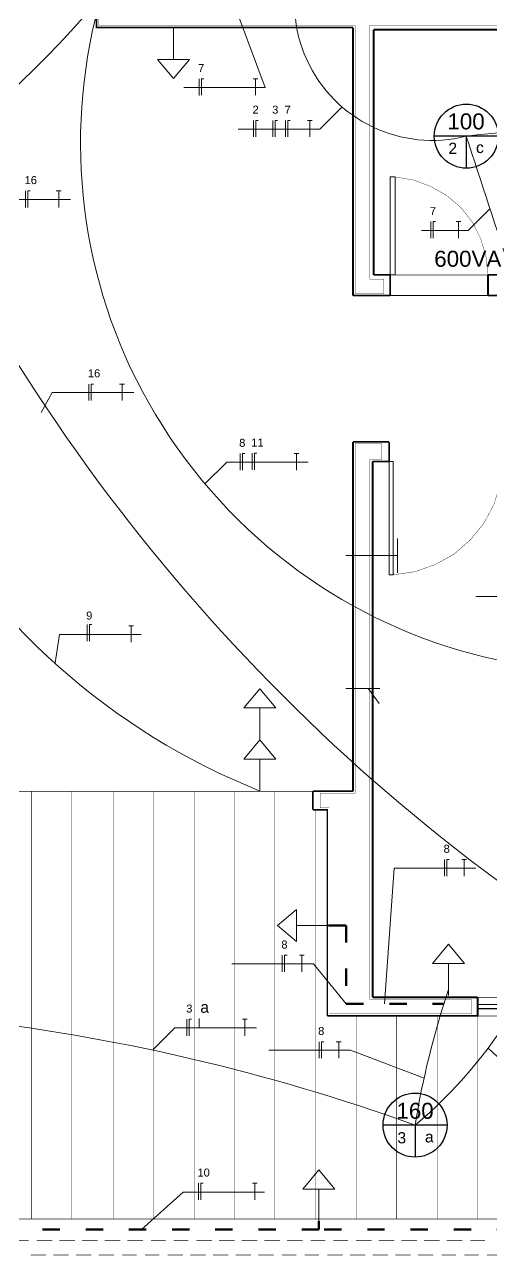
# Model space of a CAD drawing. Header units: millimetres. Extents: x 2082 to 2109.3, y 1288.2 to 1299.8.
# Drawn here: x 2088.39 to 2091.31, y 1288.25 to 1295.93 of the extents above; entities that cross this region are included whole.
import ezdxf

# ---------------------------------------------------------------- set-up
doc = ezdxf.new("R2010")
doc.units = ezdxf.units.MM
doc.header["$LTSCALE"] = 0.009
doc.linetypes.add('atContinuous2', pattern=[0])
doc.linetypes.add('Parede', pattern=[30, 12, -18])
doc.layers.get('0').update_dxf_attribs({"color": 255, "lineweight": 5})
for name, color, linetype, lineweight in [('Circuitos', 30, 'Continuous', 5), ('Dados', 2, 'Continuous', 30), ('Dutos_Parede', 130, 'Parede', 5), ('Dutos_Teto', 150, 'Continuous', 5), ('Iluminação', 3, 'Continuous', 30), ('Tomadas', 10, 'Continuous', 5)]:
    doc.layers.add(name, color=color, linetype=linetype, lineweight=lineweight)
doc.styles.get("Standard").update_dxf_attribs({"font": 'Arial'})

msp = doc.modelspace()

# ---------------------------------------------------------------- linework, layer by layer
at = {"color": 0, "linetype": 'atContinuous2'}
for p, q in [((2090.679544, 1294.982277), (2090.679544, 1294.370599)), ((2090.679544, 1294.982277), (2090.711737, 1294.982277)), ((2090.679544, 1294.982277), (2090.679544, 1294.370599)), ((2090.679544, 1294.982277), (2090.711737, 1294.982277)), ((2090.711737, 1294.370599), (2090.711737, 1294.982277)), ((2090.711737, 1294.370599), (2090.711737, 1294.982277)), ((2090.711737, 1294.370599), (2090.679544, 1294.370599)), ((2090.711737, 1294.370599), (2090.679544, 1294.370599)), ((2090.673105, 1293.20519), (2090.673105, 1292.496931)), ((2090.673105, 1293.20519), (2090.69886, 1293.20519)), ((2090.69886, 1292.496931), (2090.69886, 1293.20519)), ((2090.69886, 1292.496931), (2090.673105, 1292.496931))]:
    msp.add_line(p, q, dxfattribs=at)
at = {"color": 28}
for p, q in [((2090.725129, 1292.722964), (2090.725129, 1292.509258)), ((2090.725129, 1292.616709), (2090.402067, 1292.616709)), ((2090.615288, 1291.786512), (2090.402067, 1291.786512)), ((2090.543643, 1291.784121), (2090.6117, 1291.693378))]:
    msp.add_line(p, q, dxfattribs=at)
at = {"color": 0, "flags": 128}
for points, const_width in [([(2088.844508, 1296.044666), (2088.844508, 1295.915891), (2090.44775, 1295.915891)], 0.011364), ([(2088.844508, 1295.915891), (2088.844508, 1296.044666)], 0.011364), ([(2088.857386, 1295.928769), (2088.857386, 1296.018911)], 0.002273), ([(2088.857386, 1295.928769), (2090.460627, 1295.928769)], 0.002273), ([(2090.460627, 1295.928769), (2090.460627, 1294.254702)], 0.002273), ([(2090.550769, 1295.928769), (2090.550769, 1294.344844)], 0.002273), ([(2090.550769, 1295.928769), (2091.870707, 1295.928769)], 0.002273), ([(2090.44775, 1295.915891), (2090.44775, 1294.241824)], 0.011364), ([(2090.576524, 1295.903014), (2090.576524, 1294.370599)], 0.011364), ([(2090.576524, 1295.903014), (2091.844952, 1295.903014)], 0.011364), ([(2090.711737, 1294.982277), (2090.827634, 1294.962961), (2090.930654, 1294.924329), (2091.033673, 1294.86638), (2091.123815, 1294.789115), (2091.194641, 1294.698973), (2091.246151, 1294.595954), (2091.278345, 1294.486496), (2091.291222, 1294.370599)], 0.002273), ([(2090.711737, 1294.982277), (2090.827634, 1294.962961), (2090.930654, 1294.924329), (2091.033673, 1294.86638), (2091.123815, 1294.789115), (2091.194641, 1294.698973), (2091.246151, 1294.595954), (2091.278345, 1294.486496), (2091.291222, 1294.370599)], 0.002273), ([(2090.640911, 1294.344844), (2090.550769, 1294.344844)], 0.002273), ([(2090.679544, 1294.370599), (2090.576524, 1294.370599)], 0.010302), ([(2090.679544, 1294.370599), (2090.576524, 1294.370599)], 0.010302), ([(2090.640911, 1294.344844), (2090.640911, 1294.254702)], 0.002273), ([(2090.679544, 1294.370599), (2090.679544, 1294.241824)], 0.011364), ([(2090.679544, 1294.370599), (2090.679544, 1294.241824)], 0.011364), ([(2091.291222, 1294.370599), (2090.679544, 1294.370599)], 0.004546), ([(2091.291222, 1294.370599), (2090.679544, 1294.370599)], 0.004546), ([(2091.291222, 1294.370599), (2091.291222, 1294.241824)], 0.011364), ([(2091.844952, 1294.370599), (2091.291222, 1294.370599)], 0.011364), ([(2091.291222, 1294.370599), (2091.291222, 1294.241824)], 0.011364), ([(2090.679544, 1294.241824), (2090.44775, 1294.241824)], 0.011364), ([(2090.640911, 1294.254702), (2090.460627, 1294.254702)], 0.002273), ([(2091.291222, 1294.241824), (2090.679544, 1294.241824)], 0.004546), ([(2091.291222, 1294.241824), (2090.679544, 1294.241824)], 0.004546), ([(2091.477945, 1294.241824), (2091.291222, 1294.241824)], 0.011364), ([(2090.673105, 1293.327526), (2090.44775, 1293.327526)], 0.011364), ([(2090.44775, 1293.327526), (2090.44775, 1291.1448)], 0.011364), ([(2090.460627, 1293.314649), (2090.460627, 1291.131923)], 0.002273), ([(2090.460627, 1293.314649), (2090.628034, 1293.314649)], 0.002273), ([(2090.673105, 1293.327526), (2090.673105, 1293.20519), (2090.570085, 1293.20519)], 0.010302), ([(2090.628034, 1293.314649), (2090.628034, 1293.218068)], 0.002273), ([(2090.673105, 1293.327526), (2090.673105, 1293.20519)], 0.011364), ([(2090.550769, 1293.218068), (2090.550769, 1289.844179)], 0.002273), ([(2090.550769, 1293.218068), (2090.628034, 1293.218068)], 0.002273), ([(2090.570085, 1293.20519), (2090.570085, 1289.857056)], 0.011364), ([(2090.570085, 1293.20519), (2090.673105, 1293.20519)], 0.010302), ([(2090.69886, 1292.496931), (2090.834073, 1292.516247), (2090.962847, 1292.561318), (2091.078744, 1292.625706), (2091.181764, 1292.715848), (2091.265467, 1292.818867), (2091.329854, 1292.941203), (2091.368487, 1293.069977), (2091.381364, 1293.20519)], 0.002273), ([(2087.485939, 1291.1448), (2090.19664, 1291.1448)], 0.004546), ([(2088.438869, 1288.472731), (2088.438869, 1291.1448)], 0.002273), ([(2088.689979, 1288.472731), (2088.689979, 1291.1448)], 0.002273), ([(2088.947528, 1288.472731), (2088.947528, 1291.1448)], 0.002273), ([(2089.198638, 1288.472731), (2089.198638, 1291.1448)], 0.002273), ([(2089.456187, 1288.472731), (2089.456187, 1291.1448)], 0.002273), ([(2089.707297, 1288.472731), (2089.707297, 1291.1448)], 0.002273), ([(2089.958407, 1288.472731), (2089.958407, 1291.1448)], 0.002273), ([(2090.19664, 1291.1448), (2090.44775, 1291.1448)], 0.011364), ([(2090.19664, 1291.1448), (2090.19664, 1291.028903)], 0.011364), ([(2090.241711, 1291.131923), (2090.460627, 1291.131923)], 0.002273), ([(2090.241711, 1291.131923), (2090.241711, 1291.04178)], 0.002273), ([(2090.286782, 1289.741159), (2090.286782, 1291.028903), (2090.19664, 1291.028903)], 0.009014), ([(2090.215956, 1288.472731), (2090.215956, 1291.028903)], 0.002273), ([(2090.241711, 1291.04178), (2090.299659, 1291.04178)], 0.002273), ([(2091.226835, 1289.857056), (2091.226835, 1289.741159), (2090.286782, 1289.741159)], 0.011364), ([(2091.226835, 1289.857056), (2090.570085, 1289.857056)], 0.011364), ([(2091.226835, 1289.857056), (2091.226835, 1289.741159)], 0.011364), ([(2091.226835, 1289.857056), (2091.226835, 1289.741159), (2091.226835, 1289.857056)], 0.011364), ([(2091.226835, 1289.857056), (2092.443753, 1289.857056)], 0.004546), ([(2091.188203, 1289.844179), (2090.550769, 1289.844179)], 0.002273), ([(2091.188203, 1289.844179), (2091.188203, 1289.754036)], 0.002273), ([(2091.226835, 1289.811985), (2092.443753, 1289.811985)], 0.006819), ([(2091.226835, 1289.78623), (2092.443753, 1289.78623)], 0.006819), ([(2091.188203, 1289.754036), (2090.299659, 1289.754036)], 0.002273), ([(2090.467066, 1288.472731), (2090.467066, 1289.741159)], 0.002273), ([(2090.718176, 1288.472731), (2090.718176, 1289.741159)], 0.002273), ([(2090.975725, 1288.472731), (2090.975725, 1289.741159)], 0.002273), ([(2091.226835, 1289.741159), (2092.443753, 1289.741159)], 0.004546), ([(2091.226835, 1288.472731), (2091.226835, 1289.741159)], 0.002273), ([(2087.762804, 1288.472731), (2093.003922, 1288.472731)], 0.004546), ([(2088.329411, 1288.337518), (2088.419553, 1288.337518)], 0.004546), ([(2088.471063, 1288.337518), (2088.567644, 1288.337518)], 0.004546), ([(2088.612715, 1288.337518), (2088.709295, 1288.337518)], 0.004546), ([(2088.754366, 1288.337518), (2088.850947, 1288.337518)], 0.004546), ([(2088.896018, 1288.337518), (2088.992599, 1288.337518)], 0.004546), ([(2089.03767, 1288.337518), (2089.134251, 1288.337518)], 0.004546), ([(2089.185761, 1288.337518), (2089.275903, 1288.337518)], 0.004546), ([(2089.327412, 1288.337518), (2089.417555, 1288.337518)], 0.004546), ([(2089.469064, 1288.337518), (2089.565645, 1288.337518)], 0.004546), ([(2089.610716, 1288.337518), (2089.707297, 1288.337518)], 0.004546), ([(2089.752368, 1288.337518), (2089.848949, 1288.337518)], 0.004546), ([(2089.89402, 1288.337518), (2089.990601, 1288.337518)], 0.004546), ([(2090.035672, 1288.337518), (2090.132252, 1288.337518)], 0.004546), ([(2090.183762, 1288.337518), (2090.273904, 1288.337518)], 0.004546), ([(2090.325414, 1288.337518), (2090.415556, 1288.337518)], 0.004546), ([(2090.467066, 1288.337518), (2090.563647, 1288.337518)], 0.004546), ([(2090.608718, 1288.337518), (2090.705299, 1288.337518)], 0.004546), ([(2090.75037, 1288.337518), (2090.84695, 1288.337518)], 0.004546), ([(2090.892021, 1288.337518), (2090.988602, 1288.337518)], 0.004546), ([(2091.033673, 1288.337518), (2091.130254, 1288.337518)], 0.004546), ([(2091.181764, 1288.337518), (2091.271906, 1288.337518)], 0.004546), ([(2088.43243, 1288.247376), (2088.529011, 1288.247376)], 0.004546), ([(2088.574082, 1288.247376), (2088.670663, 1288.247376)], 0.004546), ([(2088.715734, 1288.247376), (2088.812315, 1288.247376)], 0.004546), ([(2088.857386, 1288.247376), (2088.953967, 1288.247376)], 0.004546), ([(2089.005476, 1288.247376), (2089.095619, 1288.247376)], 0.004546), ([(2089.147128, 1288.247376), (2089.23727, 1288.247376)], 0.004546), ([(2089.28878, 1288.247376), (2089.385361, 1288.247376)], 0.004546), ([(2089.430432, 1288.247376), (2089.527013, 1288.247376)], 0.004546), ([(2089.572084, 1288.247376), (2089.668665, 1288.247376)], 0.004546), ([(2089.713736, 1288.247376), (2089.810316, 1288.247376)], 0.004546), ([(2089.855388, 1288.247376), (2089.951968, 1288.247376)], 0.004546), ([(2090.003478, 1288.247376), (2090.09362, 1288.247376)], 0.004546), ([(2090.14513, 1288.247376), (2090.235272, 1288.247376)], 0.004546), ([(2090.286782, 1288.247376), (2090.383363, 1288.247376)], 0.004546), ([(2090.428434, 1288.247376), (2090.525014, 1288.247376)], 0.004546), ([(2090.570085, 1288.247376), (2090.666666, 1288.247376)], 0.004546), ([(2090.711737, 1288.247376), (2090.808318, 1288.247376)], 0.004546), ([(2090.853389, 1288.247376), (2090.94997, 1288.247376)], 0.004546), ([(2091.00148, 1288.247376), (2091.091622, 1288.247376)], 0.004546), ([(2091.143132, 1288.247376), (2091.233274, 1288.247376)], 0.004546), ([(2091.284783, 1288.247376), (2091.381364, 1288.247376)], 0.004546)]:
    msp.add_lwpolyline(points, dxfattribs=dict(at, const_width=const_width))
at = {"layer": 'Circuitos', "linetype": 'Continuous'}
for p, q in [((2089.735142, 1295.976855), (2089.89928, 1295.541063)), ((2089.484866, 1295.595843), (2089.484866, 1295.492418)), ((2089.499866, 1295.595843), (2089.499866, 1295.542647)), ((2089.499866, 1295.595843), (2089.514866, 1295.595843)), ((2089.499866, 1295.542647), (2089.499866, 1295.492647)), ((2089.822806, 1295.595843), (2089.852806, 1295.595843)), ((2089.837806, 1295.595843), (2089.837806, 1295.542647)), ((2089.837806, 1295.542647), (2089.837806, 1295.492647)), ((2089.89928, 1295.541063), (2089.389331, 1295.541063)), ((2090.375142, 1295.416855), (2090.23928, 1295.281063)), ((2089.824866, 1295.335843), (2089.824866, 1295.232418)), ((2089.839866, 1295.335843), (2089.839866, 1295.282647)), ((2089.839866, 1295.335843), (2089.854866, 1295.335843)), ((2089.945909, 1295.335843), (2089.945909, 1295.232418)), ((2089.960909, 1295.335843), (2089.960909, 1295.282647)), ((2089.960909, 1295.335843), (2089.975909, 1295.335843)), ((2090.025142, 1295.335843), (2090.025142, 1295.232418)), ((2090.040142, 1295.335843), (2090.040142, 1295.282647)), ((2090.040142, 1295.335843), (2090.055142, 1295.335843)), ((2090.162806, 1295.335843), (2090.192806, 1295.335843)), ((2090.177806, 1295.335843), (2090.177806, 1295.282647)), ((2090.23928, 1295.281063), (2089.729331, 1295.281063)), ((2089.839866, 1295.282647), (2089.839866, 1295.232647)), ((2089.960909, 1295.282647), (2089.960909, 1295.232647)), ((2090.040142, 1295.282647), (2090.040142, 1295.232647)), ((2090.177806, 1295.282647), (2090.177806, 1295.232647)), ((2088.400142, 1294.895844), (2088.400142, 1294.792418)), ((2088.415142, 1294.895844), (2088.415142, 1294.842648)), ((2088.415142, 1294.895844), (2088.430142, 1294.895844)), ((2088.592806, 1294.895844), (2088.622806, 1294.895844)), ((2088.607806, 1294.895844), (2088.607806, 1294.842648)), ((2088.171004, 1294.842648), (2088.680953, 1294.842648)), ((2088.415142, 1294.842648), (2088.415142, 1294.792648)), ((2088.607806, 1294.842648), (2088.607806, 1294.792648)), ((2091.303746, 1294.784419), (2091.167884, 1294.648627)), ((2090.93347, 1294.703407), (2090.93347, 1294.599982)), ((2090.94847, 1294.703407), (2090.94847, 1294.650211)), ((2090.94847, 1294.703407), (2090.96347, 1294.703407)), ((2091.09141, 1294.703407), (2091.12141, 1294.703407)), ((2091.10641, 1294.703407), (2091.10641, 1294.650211)), ((2091.167884, 1294.648627), (2090.875142, 1294.648627)), ((2090.94847, 1294.650211), (2090.94847, 1294.600211)), ((2091.10641, 1294.650211), (2091.10641, 1294.600211)), ((2088.497462, 1293.511631), (2088.566729, 1293.635609)), ((2088.566729, 1293.635609), (2089.076679, 1293.635609)), ((2088.795867, 1293.688805), (2088.795867, 1293.58538)), ((2088.810867, 1293.688805), (2088.810867, 1293.635609)), ((2088.810867, 1293.688805), (2088.825867, 1293.688805)), ((2088.810867, 1293.635609), (2088.810867, 1293.585609)), ((2088.988532, 1293.688805), (2089.018532, 1293.688805)), ((2089.003532, 1293.688805), (2089.003532, 1293.635609)), ((2089.003532, 1293.635609), (2089.003532, 1293.585609)), ((2089.741621, 1293.254682), (2089.741621, 1293.151257)), ((2089.756621, 1293.254682), (2089.756621, 1293.201486)), ((2089.756621, 1293.254682), (2089.771621, 1293.254682)), ((2089.816897, 1293.256266), (2089.816897, 1293.152841)), ((2089.831897, 1293.256266), (2089.831897, 1293.20307)), ((2089.831897, 1293.256266), (2089.846897, 1293.256266)), ((2090.079561, 1293.254682), (2090.109561, 1293.254682)), ((2090.094561, 1293.254682), (2090.094561, 1293.201486)), ((2089.521897, 1293.065694), (2089.657759, 1293.201486)), ((2089.657759, 1293.201486), (2090.167708, 1293.201486)), ((2089.756621, 1293.201486), (2089.756621, 1293.151486)), ((2089.831897, 1293.20307), (2089.831897, 1293.15307)), ((2090.094561, 1293.201486), (2090.094561, 1293.151486)), ((2091.215142, 1292.361063), (2091.56928, 1292.361063)), ((2088.785142, 1292.185843), (2088.785142, 1292.082418)), ((2088.800142, 1292.185843), (2088.800142, 1292.132647)), ((2088.800142, 1292.185843), (2088.815142, 1292.185843)), ((2089.045771, 1292.179082), (2089.075771, 1292.179082)), ((2089.060771, 1292.179082), (2089.060771, 1292.125886)), ((2088.585142, 1291.946855), (2088.612296, 1292.124302)), ((2089.122245, 1292.124302), (2088.612296, 1292.124302)), ((2088.800142, 1292.132647), (2088.800142, 1292.082647)), ((2089.060771, 1292.125886), (2089.060771, 1292.075886)), ((2091.01928, 1290.718357), (2091.01928, 1290.614931)), ((2091.03428, 1290.718357), (2091.03428, 1290.66516)), ((2091.03428, 1290.718357), (2091.04928, 1290.718357)), ((2091.126944, 1290.718357), (2091.156944, 1290.718357)), ((2091.141944, 1290.718357), (2091.141944, 1290.66516)), ((2090.645142, 1289.816855), (2090.705142, 1290.66516)), ((2090.705142, 1290.66516), (2091.215091, 1290.66516)), ((2091.03428, 1290.66516), (2091.03428, 1290.61516)), ((2091.141944, 1290.66516), (2091.141944, 1290.61516)), ((2090.005142, 1290.12028), (2090.005142, 1290.016855)), ((2090.020142, 1290.12028), (2090.020142, 1290.067084)), ((2090.020142, 1290.12028), (2090.035142, 1290.12028)), ((2090.112806, 1290.12028), (2090.142806, 1290.12028)), ((2090.127806, 1290.12028), (2090.127806, 1290.067084)), ((2089.691003, 1290.067084), (2090.200952, 1290.067084)), ((2090.020142, 1290.067084), (2090.020142, 1290.017084)), ((2090.127806, 1290.067084), (2090.127806, 1290.017084)), ((2090.405142, 1289.816855), (2090.200952, 1290.067084)), ((2089.408638, 1289.720173), (2089.408638, 1289.616747)), ((2089.423638, 1289.720173), (2089.423638, 1289.666977)), ((2089.423638, 1289.720173), (2089.438638, 1289.720173)), ((2089.486173, 1289.724762), (2089.486173, 1289.671566)), ((2089.756302, 1289.720173), (2089.786302, 1289.720173)), ((2089.771302, 1289.720173), (2089.771302, 1289.666977)), ((2089.198638, 1289.531185), (2089.3345, 1289.666977)), ((2089.3345, 1289.666977), (2089.844449, 1289.666977)), ((2089.423638, 1289.666977), (2089.423638, 1289.616977)), ((2089.771302, 1289.666977), (2089.771302, 1289.616977)), ((2090.235142, 1289.58028), (2090.235142, 1289.476855)), ((2090.250142, 1289.58028), (2090.250142, 1289.527084)), ((2090.250142, 1289.58028), (2090.265142, 1289.58028)), ((2090.342806, 1289.58028), (2090.372806, 1289.58028)), ((2090.357806, 1289.58028), (2090.357806, 1289.527084)), ((2089.921003, 1289.527084), (2090.430952, 1289.527084)), ((2090.250142, 1289.527084), (2090.250142, 1289.477084)), ((2090.357806, 1289.527084), (2090.357806, 1289.477084)), ((2090.891305, 1289.352092), (2090.430952, 1289.527084)), ((2091.295142, 1289.536855), (2091.461003, 1289.382647)), ((2089.125142, 1288.406855), (2089.385194, 1288.640918)), ((2089.895144, 1288.640918), (2089.385194, 1288.640918)), ((2089.480729, 1288.695698), (2089.480729, 1288.592272)), ((2089.495729, 1288.695698), (2089.495729, 1288.642501)), ((2089.495729, 1288.695698), (2089.510729, 1288.695698)), ((2089.495729, 1288.642501), (2089.495729, 1288.592501)), ((2089.818669, 1288.695698), (2089.848669, 1288.695698)), ((2089.833669, 1288.695698), (2089.833669, 1288.642501)), ((2089.833669, 1288.642501), (2089.833669, 1288.592501))]:
    msp.add_line(p, q, dxfattribs=at)
at = {"layer": 'Dutos_Parede', "lineweight": 50}
for p, q in [((2090.295142, 1290.306855), (2090.405142, 1290.306855)), ((2090.405142, 1290.306855), (2090.405142, 1289.816855)), ((2090.405142, 1289.816855), (2091.015734, 1289.816855)), ((2090.234805, 1288.406855), (2087.254805, 1288.406855)), ((2090.234805, 1288.406855), (2090.234805, 1288.459075)), ((2093.075142, 1288.406855), (2090.234805, 1288.406855))]:
    msp.add_line(p, q, dxfattribs=at)
at = {"layer": 'Dutos_Teto', "lineweight": 9}
for centre, radius, start, end in [((2085.662871, 1285.364622), 13.127671, 45.227971, 70.994679), ((2083.318741, 1300.870578), 7.318725, 306.706635, 334.602522), ((2092.049286, 1295.195378), 3.305034, 129.880377, 309.32115), ((2090.942357, 1296.071653), 0.861135, 124.533642, 284.345932), ((2091.523475, 1292.617432), 2.645622, 51.369042, 97.99017), ((2685.172356, 1489.105805), 624.852564, 198.075062, 198.158686), ((2098.453205, 1300.189344), 11.944587, 205.733847, 240.00816), ((2091.465458, 1295.143756), 4.305995, 208.699349, 248.18268), ((2089.011684, 1291.248286), 2.849318, 309.78906, 348.636044), ((2096.078778, 1288.212309), 5.311213, 161.394482, 170.850458), ((2086.587069, 1277.284495), 12.517254, 70.161054, 97.029781)]:
    msp.add_arc(centre, radius, start, end, dxfattribs=at)
at = {"layer": 'Iluminação'}
for p, q in [((2091.355725, 1295.23737), (2090.955725, 1295.23737)), ((2091.155725, 1295.23737), (2091.155725, 1295.03737)), ((2091.035142, 1289.058854), (2090.635142, 1289.058854)), ((2090.835142, 1289.058854), (2090.835142, 1288.858854))]:
    msp.add_line(p, q, dxfattribs=at)
for centre in [(2091.155725, 1295.23737), (2090.835142, 1289.058854)]:
    msp.add_circle(centre, 0.2, dxfattribs=at)
at = {"layer": 'Tomadas'}
for p, q in [((2089.325142, 1295.916855), (2089.325142, 1295.716855)), ((2089.325142, 1295.716855), (2089.225142, 1295.716855)), ((2089.325142, 1295.597178), (2089.225142, 1295.716855)), ((2089.325142, 1295.716855), (2089.425142, 1295.716855)), ((2089.325142, 1295.597178), (2089.425142, 1295.716855)), ((2089.865142, 1291.785537), (2089.765142, 1291.66586)), ((2089.865142, 1291.785537), (2089.965142, 1291.66586)), ((2089.865142, 1291.66586), (2089.765142, 1291.66586)), ((2089.865142, 1291.46586), (2089.865142, 1291.66586)), ((2089.865142, 1291.66586), (2089.965142, 1291.66586)), ((2089.865142, 1291.46586), (2089.765142, 1291.346184)), ((2089.865142, 1291.46586), (2089.965142, 1291.346184)), ((2089.865142, 1291.346184), (2089.765142, 1291.346184)), ((2089.865142, 1291.146184), (2089.865142, 1291.346184)), ((2089.865142, 1291.346184), (2089.965142, 1291.346184)), ((2089.975465, 1290.306855), (2090.095142, 1290.406855)), ((2090.095142, 1290.306855), (2090.095142, 1290.406855)), ((2089.975465, 1290.306855), (2090.095142, 1290.206855)), ((2090.295142, 1290.306855), (2090.095142, 1290.306855)), ((2090.095142, 1290.306855), (2090.095142, 1290.206855)), ((2091.044805, 1290.188752), (2090.944805, 1290.069075)), ((2091.044805, 1290.188752), (2091.144805, 1290.069075)), ((2091.044805, 1290.069075), (2090.944805, 1290.069075)), ((2091.044805, 1289.869075), (2091.044805, 1290.069075)), ((2091.044805, 1290.069075), (2091.144805, 1290.069075)), ((2090.234805, 1288.778752), (2090.134805, 1288.659075)), ((2090.234805, 1288.778752), (2090.334805, 1288.659075)), ((2090.234805, 1288.659075), (2090.134805, 1288.659075)), ((2090.234805, 1288.459075), (2090.234805, 1288.659075)), ((2090.234805, 1288.659075), (2090.334805, 1288.659075))]:
    msp.add_line(p, q, dxfattribs=at)

# ---------------------------------------------------------------- texts
at = {"layer": 'Circuitos', "linetype": 'Continuous'}
for s, p in [('7', (2089.479104, 1295.637684)), ('2', (2089.819104, 1295.377684)), ('3', (2089.942014, 1295.377684)), ('7', (2090.01938, 1295.377684)), ('16', (2088.39438, 1294.937685)), ('7', (2090.927708, 1294.745248)), ('16', (2088.790106, 1293.730646)), ('8', (2089.73586, 1293.296524)), ('11', (2089.811136, 1293.298108)), ('9', (2088.77938, 1292.217684)), ('8', (2091.013519, 1290.760198)), ('8', (2089.99938, 1290.162121)), ('3', (2089.404743, 1289.762014)), ('8', (2090.22938, 1289.622121)), ('10', (2089.474968, 1288.737539))]:
    msp.add_text(s, height=0.05, dxfattribs=at).set_placement(p)
at = {"layer": 'Dados'}
for s, height, p in [('100', 0.1, (2091.037511, 1295.279684)), ('2', 0.07, (2091.043782, 1295.126133)), ('c', 0.07, (2091.216194, 1295.13204)), ('a', 0.07, (2089.493147, 1289.760844)), ('160', 0.1, (2090.718755, 1289.098446)), ('3', 0.07, (2090.725025, 1288.944895)), ('a', 0.07, (2090.897438, 1288.950802))]:
    msp.add_text(s, height=height, dxfattribs=at).set_placement(p)
at = {"layer": 'Tomadas', "linetype": 'Continuous'}
msp.add_text('600VA', height=0.1, dxfattribs=at).set_placement((2090.955152, 1294.421457))

doc.saveas('drawing.dxf')
